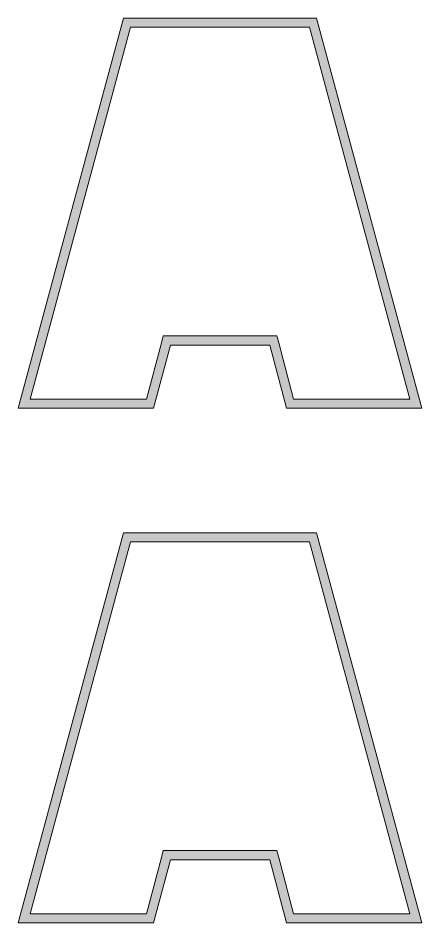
# Model space of a CAD drawing. Header units: millimetres. Extents: x 7 to 900, y -312 to -13.
# Drawn here: x 286.4 to 417.9, y -312.2 to -17.7 of the extents above; entities that cross this region are included whole.
import ezdxf

# ---------------------------------------------------------------- set-up
doc = ezdxf.new("R2010")
doc.units = ezdxf.units.MM
doc.header["$MEASUREMENT"] = 0
doc.layers.add('Layer 3', color=7, linetype='Continuous')
doc.layers.add('Layer 5', color=7, linetype='Continuous')

# ---------------------------------------------------------------- blocks, each defined once
blk = doc.blocks.new('block 3')
at = {"layer": 'Layer 3'}
h = blk.add_hatch(color=2, dxfattribs=at)
h.dxf.hatch_style = 2
h.paths.add_polyline_path([(383.57, -17.72), (320.71, -17.72), (286.42, -144.71), (330.54, -144.71), (335.99, -124.18), (368.36, -124.18), (373.81, -144.71), (417.86, -144.71)])
h.paths.add_polyline_path([(381.27, -20.72), (413.95, -141.71), (376.12, -141.71), (371.26, -123.41), (370.67, -121.18), (368.36, -121.18), (335.99, -121.18), (333.68, -121.18), (333.09, -123.41), (328.23, -141.71), (290.34, -141.71), (323.01, -20.72)])
at = {"layer": 'Layer 3', "lineweight": 0}
for points in [[(383.57, -17.72), (320.71, -17.72), (286.42, -144.71), (330.54, -144.71), (335.99, -124.18), (368.36, -124.18), (373.81, -144.71), (417.86, -144.71), (383.57, -17.72), (383.57, -17.72)], [(381.27, -20.72), (413.95, -141.71), (376.12, -141.71), (371.26, -123.41), (370.67, -121.18), (368.36, -121.18), (335.99, -121.18), (333.68, -121.18), (333.09, -123.41), (328.23, -141.71), (290.34, -141.71), (323.01, -20.72), (381.27, -20.72)]]:
    blk.add_lwpolyline(points, dxfattribs=at)
blk = doc.blocks.new('block 4')
at = {"layer": 'Layer 5'}
h = blk.add_hatch(color=2, dxfattribs=at)
h.dxf.hatch_style = 2
h.paths.add_polyline_path([(383.57, -185.2), (320.71, -185.2), (286.42, -312.19), (330.54, -312.19), (335.99, -291.66), (368.36, -291.66), (373.81, -312.19), (417.86, -312.19)])
h.paths.add_polyline_path([(381.27, -188.2), (413.95, -309.19), (376.12, -309.19), (371.26, -290.89), (370.67, -288.66), (368.36, -288.66), (335.99, -288.66), (333.68, -288.66), (333.09, -290.89), (328.23, -309.19), (290.34, -309.19), (323.01, -188.2)])
at = {"layer": 'Layer 5', "lineweight": 0}
for points in [[(383.57, -185.2), (320.71, -185.2), (286.42, -312.19), (330.54, -312.19), (335.99, -291.66), (368.36, -291.66), (373.81, -312.19), (417.86, -312.19), (383.57, -185.2), (383.57, -185.2)], [(381.27, -188.2), (413.95, -309.19), (376.12, -309.19), (371.26, -290.89), (370.67, -288.66), (368.36, -288.66), (335.99, -288.66), (333.68, -288.66), (333.09, -290.89), (328.23, -309.19), (290.34, -309.19), (323.01, -188.2), (381.27, -188.2)]]:
    blk.add_lwpolyline(points, dxfattribs=at)

msp = doc.modelspace()

# ---------------------------------------------------------------- block references
at = {"layer": 'Layer 3'}
msp.add_blockref('block 3', (0, 0), dxfattribs=at)
at = {"layer": 'Layer 5'}
msp.add_blockref('block 4', (0, 0), dxfattribs=at)

doc.saveas('drawing.dxf')
